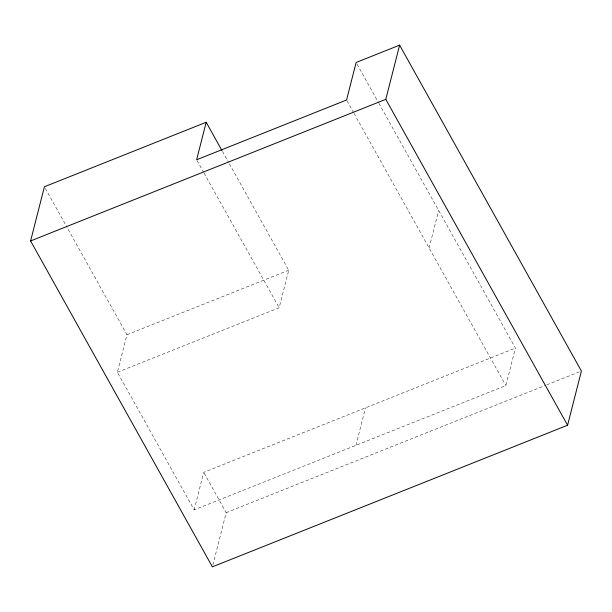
<?xml version="1.0" encoding="UTF-8"?>
<svg xmlns="http://www.w3.org/2000/svg" width="612" height="612" viewBox="0 0 612 612"><rect width="100%" height="100%" fill="white"/><g stroke="black" fill="none" stroke-linecap="round" stroke-linejoin="round"><path stroke-width="0.46" stroke-dasharray="3.06 2.29" d="M378.843 103.221L515.419 348.067L505.856 385.583L194.149 509.857L117.389 372.257L126.952 334.741L67.595 228.33M194.149 509.857L203.712 472.342L515.419 348.067M212.854 565.014L226.203 512.665L203.712 472.342M117.389 372.257L279.164 307.76L288.726 270.244L228.911 162.999M355.924 445.36L365.486 407.844M429.104 247.975L438.666 210.467M126.952 334.741L288.726 270.244M226.203 512.665L545.881 385.208M546.768 384.856L581.4 371.048M357.048 64.153L378.384 102.388M347.027 100.835L353.514 112.47M353.981 113.304L505.856 385.583M222.416 151.363L228.444 162.172M197.087 160.612L203.582 172.247M204.041 173.081L279.164 307.76M45.342 188.427L67.136 227.496"/><path stroke-width="0.92" d="M206.183 122.262L196.62 159.778L346.56 100.001L356.123 62.485L399.613 45.15L581.4 371.048L567.592 425.233L212.387 566.85L30.6 240.952L44.408 186.767L206.183 122.262L221.949 150.529M567.592 425.233L385.797 99.335L399.613 45.15M30.6 240.952L385.797 99.335"/></g></svg>
